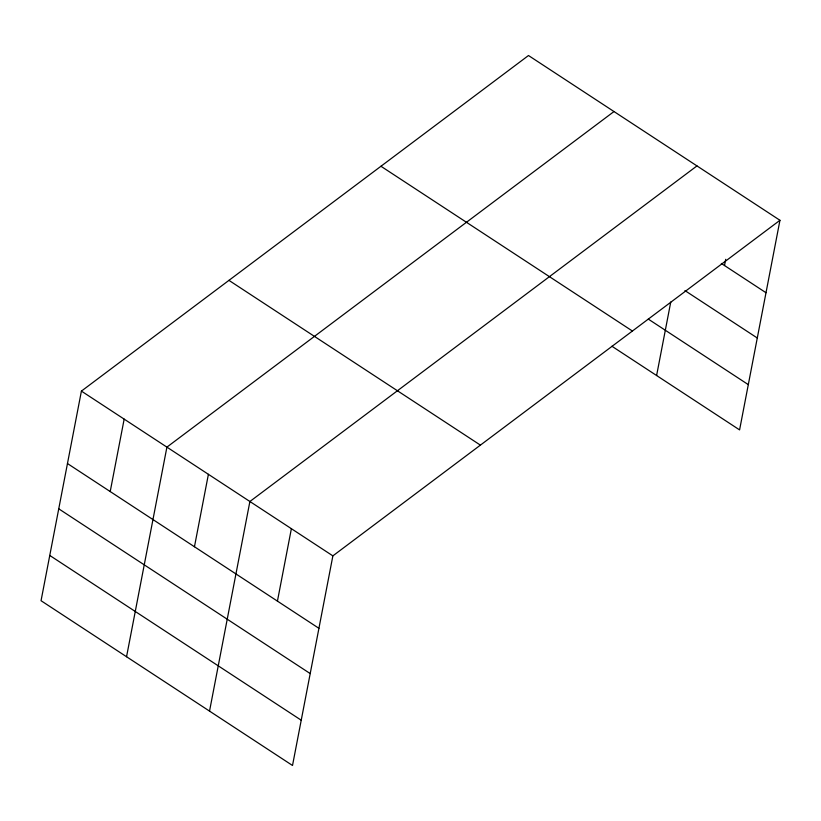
<?xml version="1.0" encoding="UTF-8"?>
<svg xmlns="http://www.w3.org/2000/svg" width="821" height="821" viewBox="0 0 821 821"><rect width="100%" height="100%" fill="white"/><g stroke="black" fill="none" stroke-linecap="round" stroke-linejoin="round"><path stroke-width="1.23" d="M81.412 391.104L41.05 600.715L292.512 765.48L332.874 555.868L779.95 220.285L528.488 55.52L81.412 391.104L332.874 555.868M110.209 491.563L124.166 419.12M126.547 656.738L166.909 447.127L613.985 111.543M194.454 546.755L208.401 474.312M209.529 711.109L249.892 501.498L696.967 165.914M277.436 601.126L291.383 528.683M656.605 375.525L670.757 302.036M724.512 265.542L725.713 259.303M779.95 220.285L739.588 429.896L611.922 346.246M721.32 263.449L766.003 292.728M684.94 290.593L757.28 337.995M648.292 319.102L748.3 384.628M380.954 166.263L632.416 331.027M228.946 280.361L480.408 445.126M67.466 463.547L318.928 628.311M58.743 508.815L310.215 673.579M49.763 555.448L301.235 720.212"/></g></svg>
